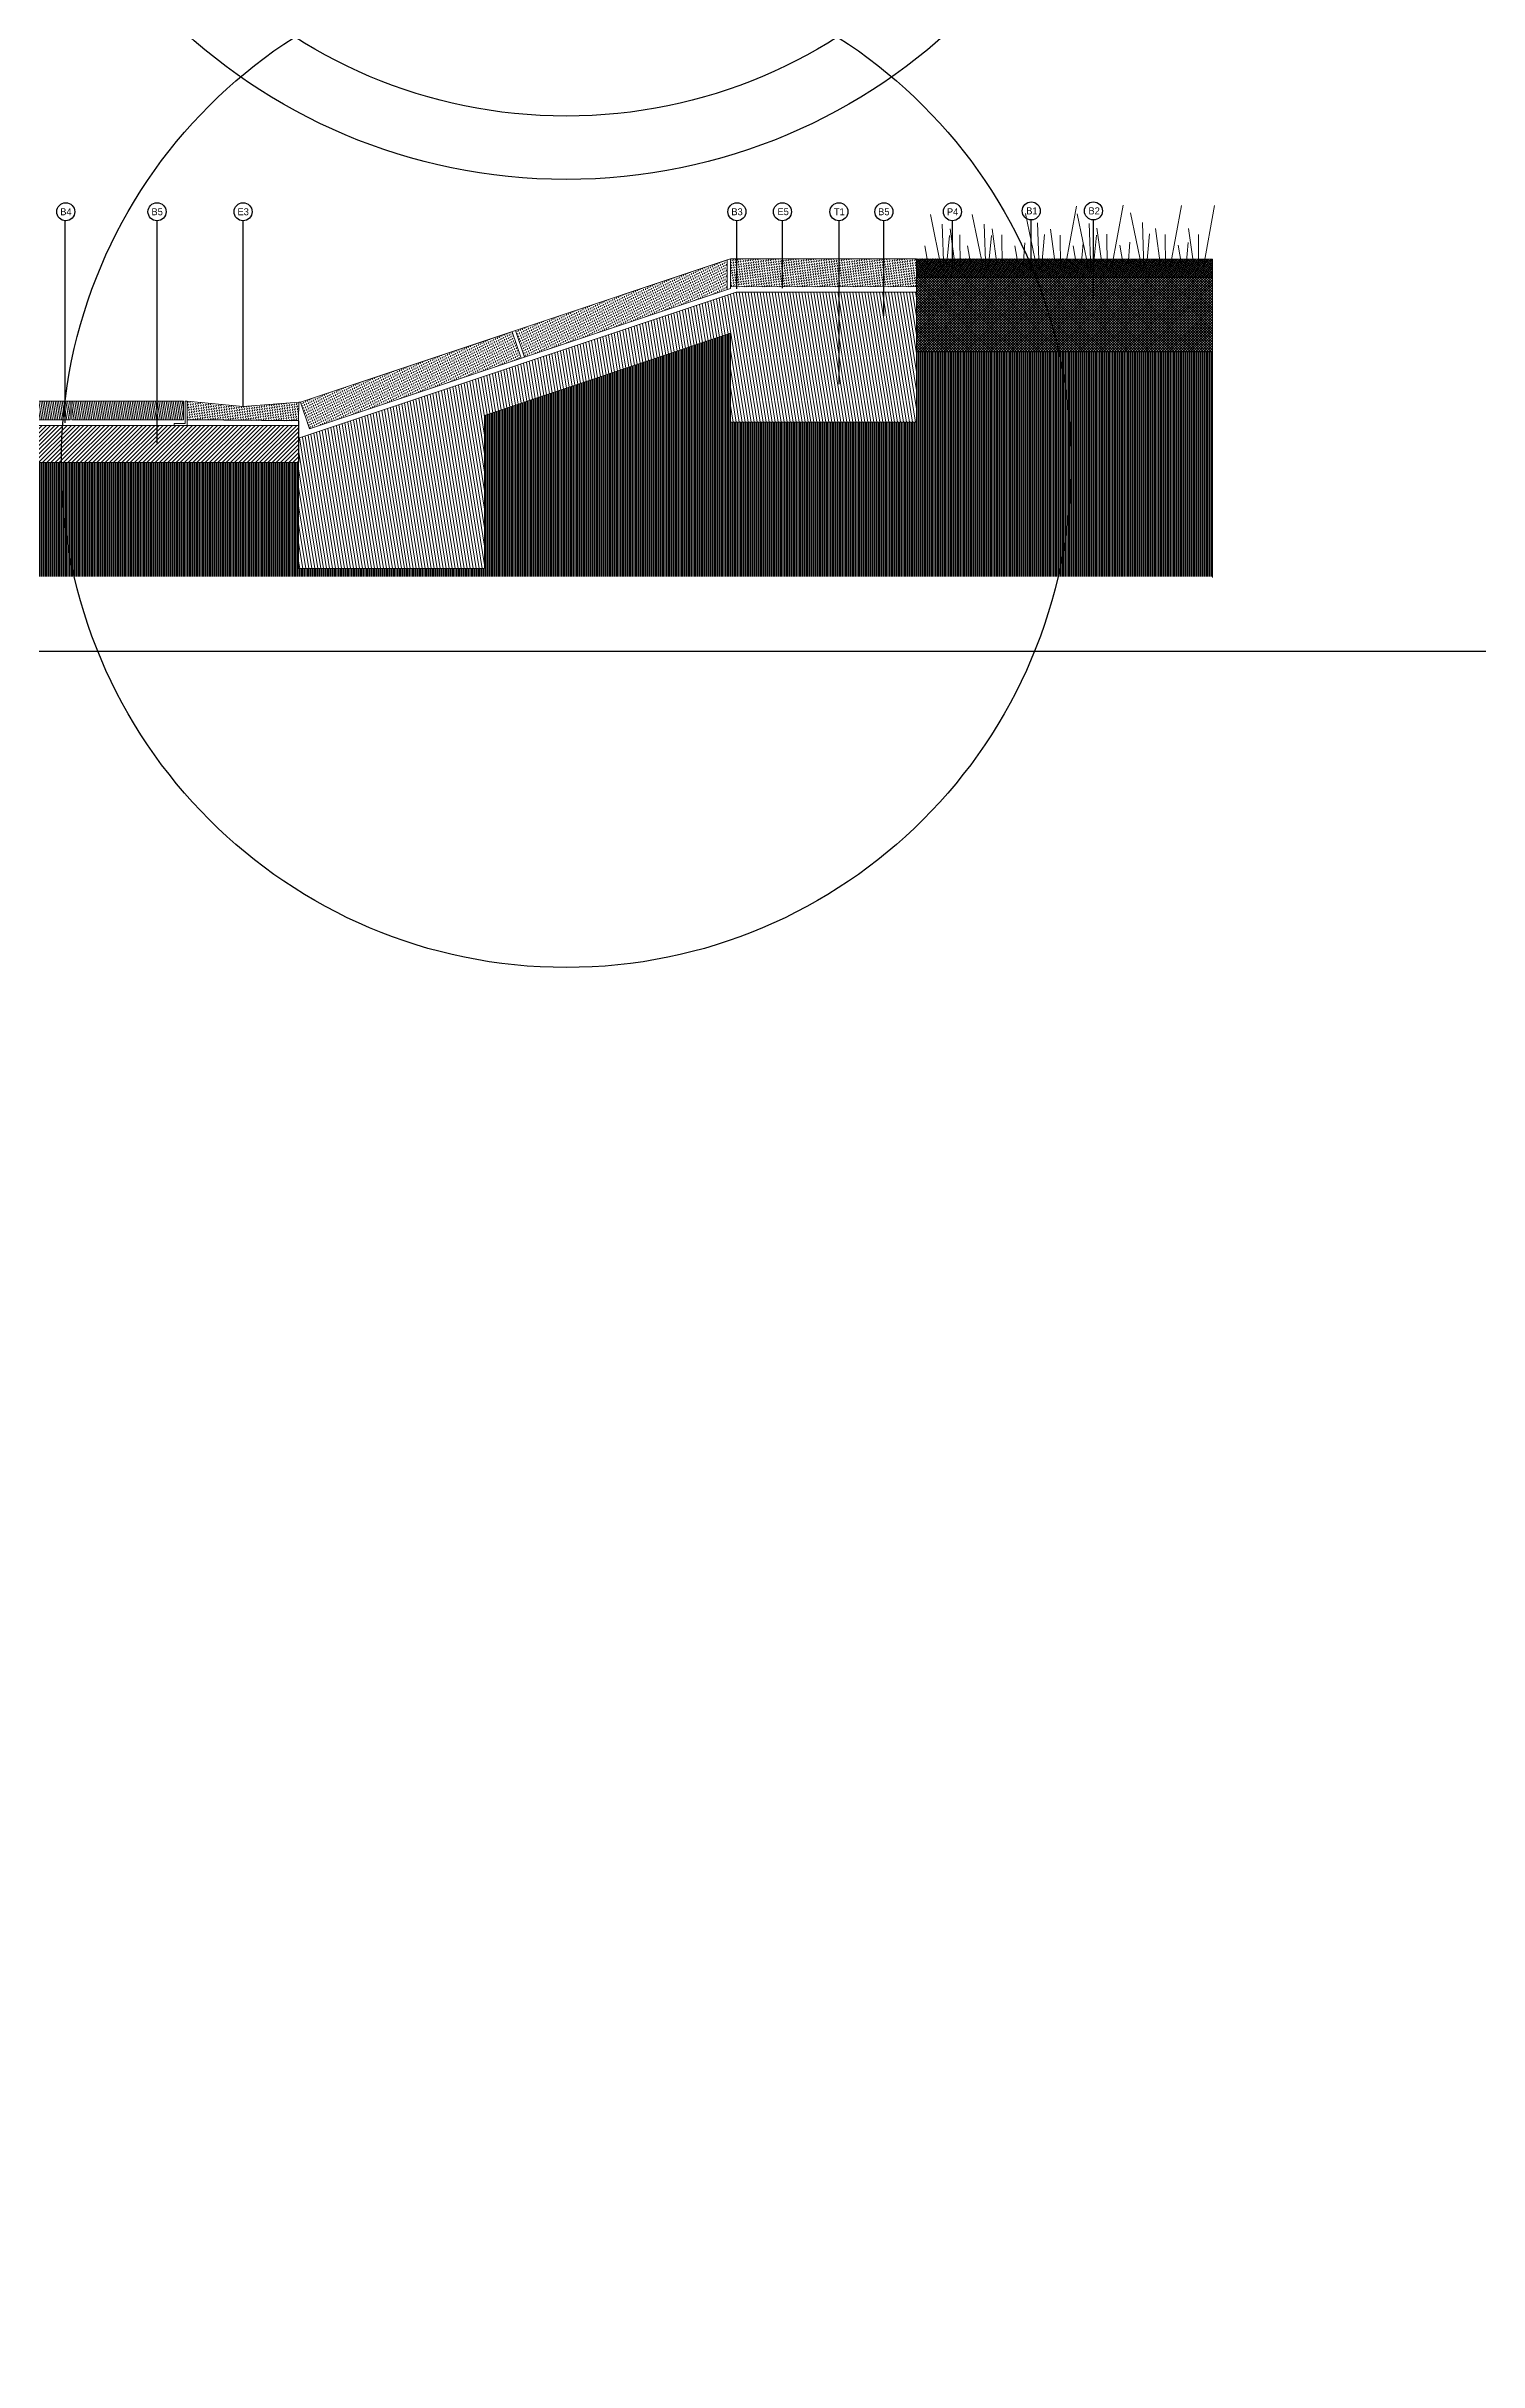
# Model space of a CAD drawing. Header units: metres. Extents: x -325 to 301, y -147 to 149.
# Drawn here: x 83.44 to 91.15, y 24.25 to 36.71 of the extents above; entities that cross this region are included whole.
import ezdxf

# ---------------------------------------------------------------- set-up
doc = ezdxf.new("R2010")
doc.units = ezdxf.units.M
doc.layers.get('Defpoints').update_dxf_attribs({"lineweight": 13})
doc.layers.add('-aux', color=50, linetype='Continuous', plot=False)
doc.layers.add('-AUX-QAD', color=5, linetype='Continuous', plot=False)
doc.layers.add('0-TX-1_25', color=7, linetype='Continuous', true_color=0x3f4f7f)
doc.layers.add('EIT_3 TR sorra', color=7, linetype='Continuous', true_color=0xd8ceb0)
for name, color, linetype, lineweight, true_color in [('03-TR-Paviment_04_Dry Meadow', 7, 'Continuous', 5, 0xd8dd88), ('03-TR-Paviment_07_Precast Concrete Blocks', 7, 'Continuous', 5, 0xe7ddd0), ('03-TR-Paviment_09_Natural Stone Slab', 7, 'Continuous', 5, 0x999680)]:
    doc.layers.add(name, color=color, linetype=linetype, lineweight=lineweight, true_color=true_color)
for name, color, linetype, lineweight in [('1-CM', 7, 'Continuous', 0), ('2-L-secció', 1, 'Continuous', 0), ('2-metall', 5, 'Continuous', 0), ('3-TR Formigó', 252, 'Continuous', 0), ('3-TR Seleccionat', 44, 'Continuous', 0), ('3-TR-recebo', 252, 'Continuous', 0)]:
    doc.layers.add(name, color=color, linetype=linetype, lineweight=lineweight)
doc.layers.add('EIT_3 TR terra vegetal', color=45, linetype='Continuous')
doc.styles.get("Standard").update_dxf_attribs({"font": 'arial.ttf'})
doc.styles.add('x-llegenda materials$0$ENGRAVERS', font='TT0586M.TTF')
doc.dimstyles.new('ISO-25', dxfattribs={"dimtxt": 0.1, "dimasz": 0.1, "dimexe": 0.1, "dimexo": 0.1, "dimgap": 0.1, "dimtad": 1, "dimdec": 0, "dimlfac": 100, "dimzin": 9, "dimtxsty": 'Standard', "dimblk": 'OBLIQUE', "dimcen": 0.1, "dimadec": 0, "dimazin": 0, "dimtfac": 1, "dimtdec": 0, "dimtmove": 0, "dimatfit": 3, "dimldrblk": 'OBLIQUE', "dimfxl": 1, "dimarcsym": 0})
pattern_1 = [(279, (0, -3.897981), (0.0094077314, 0.0014900383), [])]

# ---------------------------------------------------------------- blocks, each defined once
blk = doc.blocks.new('_Oblique')
at = {"color": 0, "lineweight": -2}
blk.add_line((-0.5, -0.5), (0.5, 0.5), dxfattribs=at)
blk = doc.blocks.new('*D1507')
at = {"layer": '0-TX-1_25', "color": 0, "lineweight": -2, "transparency": 16777216}
for p, q in [((125.071, 30.38), (124.976, 30.38)), ((125.001, 30.38), (125.001, 30.229)), ((124.901, 30.229), (125.026, 30.229))]:
    blk.add_line(p, q, dxfattribs=at)
at = {"layer": 'Defpoints', "color": 0, "transparency": 16777216}
for p in [(125.096, 30.38), (22.721, 30.229), (125.001, 30.229)]:
    blk.add_point(p, dxfattribs=at)
at = {"layer": '0-TX-1_25', "color": 0, "lineweight": -2, "transparency": 16777216, "xscale": 0.025, "yscale": 0.025, "zscale": 0.025}
for p, rotation in [((125.001, 30.38), 90), ((125.001, 30.229), 270)]:
    blk.add_blockref('_Oblique', p, dxfattribs=dict(at, rotation=rotation))
at = {"layer": '0-TX-1_25', "color": 0, "transparency": 16777216, "insert": (124.958, 30.304), "char_height": 0.035, "attachment_point": 5, "rotation": 90}
blk.add_mtext('15', dxfattribs=at)
blk = doc.blocks.new('*D1716')
at = {"layer": '0-TX-1_25', "color": 0, "lineweight": -2, "transparency": 16777216}
for p, q in [((22.794, 30.841), (22.669, 30.841)), ((22.694, 30.841), (22.694, 30.727)), ((22.706, 30.727), (22.669, 30.727))]:
    blk.add_line(p, q, dxfattribs=at)
at = {"layer": 'Defpoints', "color": 0, "transparency": 16777216}
for p in [(141.186, 30.841), (22.694, 30.727), (22.731, 30.727)]:
    blk.add_point(p, dxfattribs=at)
at = {"layer": '0-TX-1_25', "color": 0, "lineweight": -2, "transparency": 16777216, "xscale": 0.025, "yscale": 0.025, "zscale": 0.025}
for p, rotation in [((22.694, 30.841), 90), ((22.694, 30.727), 270)]:
    blk.add_blockref('_Oblique', p, dxfattribs=dict(at, rotation=rotation))
at = {"layer": '0-TX-1_25', "color": 0, "transparency": 16777216, "insert": (22.652, 30.784), "char_height": 0.035, "attachment_point": 5, "rotation": 90}
blk.add_mtext('11', dxfattribs=at)
blk = doc.blocks.new('*D1879')
at = {"layer": '0-TX-1_25', "color": 0, "lineweight": -2, "transparency": 16777216}
for p, q in [((87.517, 51.895), (87.517, 52.02)), ((87.517, 51.995), (87.798, 51.995)), ((87.798, 51.92), (87.798, 52.02))]:
    blk.add_line(p, q, dxfattribs=at)
at = {"layer": 'Defpoints', "color": 0, "transparency": 16777216}
for p in [(87.798, 51.995), (87.798, 51.895), (87.517, 0.032)]:
    blk.add_point(p, dxfattribs=at)
at = {"layer": '0-TX-1_25', "color": 0, "lineweight": -2, "transparency": 16777216, "xscale": 0.025, "yscale": 0.025, "zscale": 0.025, "rotation": 180}
blk.add_blockref('_Oblique', (87.517, 51.995), dxfattribs=at)
at = {"layer": '0-TX-1_25', "color": 0, "lineweight": -2, "transparency": 16777216, "xscale": 0.025, "yscale": 0.025, "zscale": 0.025}
blk.add_blockref('_Oblique', (87.798, 51.995), dxfattribs=at)
at = {"layer": '0-TX-1_25', "color": 0, "transparency": 16777216, "insert": (87.658, 52.037), "char_height": 0.035, "attachment_point": 5}
blk.add_mtext('28', dxfattribs=at)

msp = doc.modelspace()

# ---------------------------------------------------------------- hatches: boundary and pattern name
at = {"layer": '03-TR-Paviment_07_Precast Concrete Blocks'}
h = msp.add_hatch(dxfattribs=at)
h.set_pattern_fill('ANSI31', color=256, scale=0.003, angle=234)
h.set_pattern_definition(pattern_1)
h.paths.add_polyline_path([(83.571, 34.801), (82.971, 34.801), (82.971, 34.701), (83.571, 34.701)])
h = msp.add_hatch(dxfattribs=at)
h.set_pattern_fill('ANSI31', color=256, scale=0.003, angle=234)
h.set_pattern_definition(pattern_1)
h.paths.add_polyline_path([(82.971, 34.801), (82.971, 34.701), (83.545, 34.701), (83.545, 34.801)])
h = msp.add_hatch(dxfattribs=at)
h.set_pattern_fill('ANSI31', color=256, scale=0.003, angle=234)
h.set_pattern_definition(pattern_1)
h.paths.add_polyline_path([(83.581, 34.801), (83.581, 34.701), (84.181, 34.701), (84.181, 34.801)])
h = msp.add_hatch(dxfattribs=at)
h.set_pattern_fill('ANSI31', color=256, scale=0.003, angle=234)
h.set_pattern_definition(pattern_1)
h.paths.add_polyline_path([(83.581, 34.801), (83.581, 34.701), (84.04, 34.701), (84.04, 34.801)])
h = msp.add_hatch(dxfattribs=at)
h.set_pattern_fill('DASH', color=256, scale=0.003, angle=233.4325, style=0, double=1)
h.set_pattern_definition([(233.43255, (82.56488, 39.539195), (0.001975364, -0.013324758), [0.009525, -0.009525])])
h.paths.add_polyline_path([(84.802, 34.796), (84.502, 34.773), (84.202, 34.801), (84.201, 34.702), (84.801, 34.696)])
at = {"layer": '03-TR-Paviment_09_Natural Stone Slab'}
h = msp.add_hatch(dxfattribs=at)
h.set_pattern_fill('DASH', color=256, scale=0.003, angle=251.8907, style=0, double=1)
h.set_pattern_definition([(251.8907, (80.682435, 37.448551), (0.006092519, -0.012013845), [0.009525, -0.009525])])
h.paths.add_polyline_path([(86.017, 35.039), (87.107, 35.404), (87.107, 35.562), (85.969, 35.182)])
h = msp.add_hatch(dxfattribs=at)
h.set_pattern_fill('DASH', color=256, scale=0.003, angle=232.8651, style=0, double=1)
h.set_pattern_definition([(232.86509, (82.867418, 39.434406), (0.001843301, -0.013343669), [0.009525, -0.009525])])
h.paths.add_polyline_path([(87.151, 35.418), (88.126, 35.418), (88.126, 35.568), (87.126, 35.568), (87.125, 35.419)])
h = msp.add_hatch(dxfattribs=at)
h.set_pattern_fill('DASH', color=256, scale=0.003, angle=251.8907, style=0, double=1)
h.set_pattern_definition([(251.8907, (79.525197, 37.062284), (0.006092519, -0.012013845), [0.009525, -0.009525])])
h.paths.add_polyline_path([(84.859, 34.653), (85.998, 35.033), (85.95, 35.175), (84.812, 34.796)])
at = {"layer": '3-TR Formigó'}
h = msp.add_hatch(dxfattribs=at)
h.set_pattern_fill('ANSI31', color=256, scale=0.005, angle=-125.8248, style=0)
h.set_pattern_definition([(279.175244, (0, -3.647981), (0.0156718834, 0.0025313427), [])])
h.paths.add_polyline_path([(88.126, 34.688), (88.126, 35.388), (87.156, 35.388), (84.801, 34.602), (84.801, 33.902), (85.801, 33.902), (85.801, 34.725), (87.126, 35.167), (87.126, 34.688)])
h = msp.add_hatch(dxfattribs=at)
h.set_pattern_fill('ANSI31', color=256, scale=0.005, angle=-125.8248, style=0)
h.set_pattern_definition([(45, (534.021722, 185.847213), (-0.01122532015, 0.01122532015), [])])
h.paths.add_polyline_path([(82.721, 34.671), (82.721, 34.471), (84.801, 34.471), (84.801, 34.671)])
at = {"layer": '3-TR Seleccionat'}
h = msp.add_hatch(dxfattribs=at)
h.set_pattern_fill('ANSI31', color=256, scale=0.002, angle=45, style=0)
h.set_pattern_definition([(90, (51.7137336, 37.0198044), (-0.00635, 0), [])])
h.paths.add_polyline_path([(84.201, 34.701), (84.201, 34.701), (84.201, 34.701)], flags=17)
h.paths.add_polyline_path([(88.126, 35.068), (88.126, 34.688), (87.126, 34.688), (87.126, 35.167), (85.801, 34.725), (85.801, 33.902), (84.801, 33.902), (84.801, 34.412), (84.8, 34.412), (84.801, 34.471), (82.721, 34.471), (82.719, 33.858), (89.719, 33.858), (89.719, 35.068), (89.626, 35.068)])
h.paths.add_polyline_path([(88.126, 35.188), (88.126, 35.068), (88.128, 35.188)])
at = {"layer": '3-TR-recebo'}
h = msp.add_hatch(dxfattribs=at)
h.set_pattern_fill('_USER', color=256, scale=0.008, angle=234.1752, style=0, double=1, pattern_type=0)
h.set_pattern_definition([(234.17524, (91.070564, 35.468036), (0.006486488, -0.004682464), []), (324.17524, (91.070564, 35.468036), (0.004682464, 0.006486488), [])])
h.paths.add_polyline_path([(89.719, 35.566), (88.126, 35.568), (88.126, 35.468), (89.719, 35.468)])
at = {"layer": 'EIT_3 TR terra vegetal'}
h = msp.add_hatch(dxfattribs=at)
h.set_pattern_fill('_USER', color=256, scale=0.01, angle=45, style=0, double=1, pattern_type=0)
h.set_pattern_definition([(45, (51.713734, 37.019804), (-0.0070710678, 0.0070710678), []), (135, (51.713734, 37.019804), (-0.0070710678, -0.0070710678), [])])
h.paths.add_polyline_path([(88.126, 35.468), (89.719, 35.468), (89.719, 35.068), (88.126, 35.068)])

# ---------------------------------------------------------------- linework, layer by layer
at = {"layer": '-aux'}
msp.add_line((84.801, 34.696), (84.201, 34.702), dxfattribs=at)
msp.add_lwpolyline([(12.234, 33.457), (142.234, 33.457)], dxfattribs=at)
at = {"layer": '-AUX-QAD'}
for centre, radius in [((86.241, 39.053), 3.058), ((86.241, 39.053), 2.717), ((86.241, 34.471), 2.717)]:
    msp.add_circle(centre, radius, dxfattribs=at)
at = {"layer": '0-TX-1_25'}
for points in [[(83.545, 34.685), (83.545, 35.772)], [(84.04, 34.576), (84.04, 35.772)], [(84.502, 34.773), (84.502, 35.772)], [(87.16, 35.406), (87.16, 35.772)], [(87.405, 35.41), (87.405, 35.772)], [(87.711, 34.894), (87.711, 35.772)], [(87.951, 35.259), (87.951, 35.772)], [(88.32, 35.512), (88.32, 35.772)], [(88.744, 35.503), (88.744, 35.777)], [(89.079, 35.352), (89.079, 35.777)]]:
    msp.add_lwpolyline(points, dxfattribs=at)
for centre in [(83.548, 35.821), (84.039, 35.821), (84.502, 35.821), (87.16, 35.821), (87.405, 35.821), (87.709, 35.821), (87.951, 35.821), (88.32, 35.821), (88.744, 35.826), (89.079, 35.826)]:
    msp.add_circle(centre, 0.0486, dxfattribs=at)
at = {"layer": '03-TR-Paviment_04_Dry Meadow'}
for points in [[(88.201, 35.806), (88.261, 35.512)], [(88.427, 35.806), (88.488, 35.512)], [(88.713, 35.812), (88.774, 35.517)], [(88.987, 35.852), (88.927, 35.522)], [(88.992, 35.81), (89.053, 35.515)], [(89.239, 35.856), (89.178, 35.526)], [(89.278, 35.816), (89.339, 35.521)], [(89.342, 35.764), (89.35, 35.517)], [(89.552, 35.855), (89.491, 35.525)], [(89.731, 35.855), (89.671, 35.525)], [(88.264, 35.755), (88.273, 35.507)], [(88.304, 35.693), (88.286, 35.512)], [(88.307, 35.729), (88.335, 35.529)], [(88.36, 35.697), (88.361, 35.524)], [(88.491, 35.755), (88.499, 35.507)], [(88.53, 35.693), (88.513, 35.512)], [(88.534, 35.729), (88.561, 35.529)], [(88.586, 35.697), (88.588, 35.524)], [(88.71, 35.654), (88.7, 35.531)], [(88.777, 35.761), (88.786, 35.513)], [(88.816, 35.698), (88.799, 35.518)], [(88.847, 35.728), (88.875, 35.528)], [(88.9, 35.696), (88.901, 35.523)], [(89.024, 35.653), (89.013, 35.53)], [(89.056, 35.758), (89.064, 35.511)], [(89.095, 35.696), (89.077, 35.515)], [(89.098, 35.733), (89.126, 35.532)], [(89.151, 35.7), (89.152, 35.527)], [(89.221, 35.642), (89.239, 35.538)], [(89.275, 35.657), (89.265, 35.535)], [(89.381, 35.702), (89.364, 35.521)], [(89.412, 35.732), (89.44, 35.531)], [(89.464, 35.699), (89.466, 35.526)], [(89.534, 35.641), (89.552, 35.537)], [(89.589, 35.656), (89.578, 35.534)], [(89.591, 35.732), (89.619, 35.531)], [(89.644, 35.699), (89.645, 35.526)], [(88.171, 35.638), (88.189, 35.535)], [(88.401, 35.638), (88.419, 35.535)], [(88.656, 35.638), (88.674, 35.535)], [(88.969, 35.637), (88.988, 35.534)]]:
    msp.add_lwpolyline(points, dxfattribs=at)
at = {"layer": '1-CM'}
for p, q in [((88.126, 35.468), (89.719, 35.468)), ((84.802, 34.796), (84.812, 34.796)), ((84.202, 34.671), (82.721, 34.671))]:
    msp.add_line(p, q, dxfattribs=at)
for points in [[(84.812, 34.796), (87.126, 35.568), (88.126, 35.568)], [(87.107, 35.404), (87.107, 35.562), (85.969, 35.182), (86.017, 35.039)], [(88.126, 35.418), (88.126, 35.568), (87.126, 35.568), (87.125, 35.409)], [(88.117, 35.566), (89.719, 35.566)], [(84.859, 34.653), (87.125, 35.409), (87.125, 35.419), (88.126, 35.418)], [(89.719, 35.468), (89.719, 35.068), (88.126, 35.068), (88.128, 35.207)], [(88.126, 35.207), (88.126, 35.418)], [(84.801, 34.602), (87.156, 35.388), (88.126, 35.388)], [(88.126, 35.388), (88.126, 34.688), (87.126, 34.688), (87.126, 35.167)], [(85.998, 35.033), (85.95, 35.175), (84.812, 34.796), (84.859, 34.653)], [(85.801, 34.725), (87.126, 35.167)], [(83.571, 34.801), (82.971, 34.801), (82.971, 34.701), (83.571, 34.701), (83.571, 34.801)], [(83.581, 34.801), (83.571, 34.801)], [(84.181, 34.801), (83.581, 34.801), (83.581, 34.701), (84.181, 34.701), (84.181, 34.801)], [(84.801, 34.602), (84.801, 33.902), (85.801, 33.902), (85.801, 34.725)], [(84.801, 34.471), (84.801, 34.412)], [(84.801, 34.258), (84.801, 34.258), (84.801, 34.412)]]:
    msp.add_lwpolyline(points, dxfattribs=at)
for points in [[(84.802, 34.796), (84.801, 34.696), (84.201, 34.702), (84.202, 34.801), (84.502, 34.773)], [(82.721, 34.671), (82.721, 34.471), (84.801, 34.471), (84.801, 34.671)]]:
    msp.add_lwpolyline(points, close=True, dxfattribs=at)
at = {"layer": '2-L-secció'}
msp.add_line((89.719, 35.566), (89.719, 33.853), dxfattribs=at)
at = {"layer": '2-metall'}
for points in [[(84.132, 34.681), (84.132, 34.671), (84.202, 34.671), (84.202, 34.801), (84.191, 34.801), (84.191, 34.681), (84.132, 34.681)], [(84.191, 34.801), (84.202, 34.801), (84.202, 34.671), (84.132, 34.671), (84.132, 34.681), (84.191, 34.681), (84.191, 34.801), (84.202, 34.801)]]:
    msp.add_lwpolyline(points, dxfattribs=at)
at = {"layer": 'EIT_3 TR sorra'}
for p in [(84.8, 34.671), (84.801, 34.696)]:
    msp.add_line(p, (84.801, 34.471), dxfattribs=at)

# ---------------------------------------------------------------- texts
at = {"layer": '0-TX-1_25', "char_height": 0.0375, "width": 1.92101, "attachment_point": 1, "style": 'x-llegenda materials$0$ENGRAVERS'}
for s, insert in [('\\P\\PB4', (83.518, 35.965)), ('\\P\\PB5', (84.009, 35.965)), ('\\P\\PE3', (84.472, 35.965)), ('\\P\\PB3', (87.13, 35.965)), ('\\PE5', (87.378, 35.903)), ('\\P\\PT1', (87.682, 35.965)), ('\\P\\PB5', (87.92, 35.965)), ('\\P\\PP4', (88.29, 35.965)), ('\\P\\PB1', (88.717, 35.97)), ('\\P\\PB2', (89.052, 35.97))]:
    msp.add_mtext(s, dxfattribs=dict(at, insert=insert))

# ---------------------------------------------------------------- dimensions: what is measured, and where the dimension line sits
at = {"layer": '0-TX-1_25'}
dim = msp.add_linear_dim(base=(87.798, 51.995), p1=(87.517, 0.032), p2=(87.798, 51.895), dimstyle='ISO-25', override={"dimtxt": 0.035, "dimasz": 0.025, "dimexe": 0.025, "dimexo": 0.025, "dimgap": 0.025, "dimblk1": 'Oblique', "dimblk2": 'Oblique', "dimsah": 1, "dimfxl": 0.1, "dimfxlon": 1, "dimarcsym": 1}, dxfattribs=at)
dim.commit()
dim.dimension.update_dxf_attribs({"geometry": '*D1879', "text_midpoint": (87.658, 52.037)})
for base, p1, p2, picture, middle in [((22.694, 30.727), (141.186, 30.841), (22.731, 30.727), '*D1716', (22.652, 30.784)), ((125.001, 30.229), (125.096, 30.38), (22.721, 30.229), '*D1507', (124.958, 30.304))]:
    dim = msp.add_linear_dim(base=base, p1=p1, p2=p2, angle=90, dimstyle='ISO-25', override={"dimtxt": 0.035, "dimasz": 0.025, "dimexe": 0.025, "dimexo": 0.025, "dimgap": 0.025, "dimblk1": 'Oblique', "dimblk2": 'Oblique', "dimsah": 1, "dimfxl": 0.1, "dimfxlon": 1, "dimarcsym": 1}, dxfattribs=at)
    dim.commit()
    dim.dimension.update_dxf_attribs({"geometry": picture, "text_midpoint": middle})

doc.saveas('drawing.dxf')
